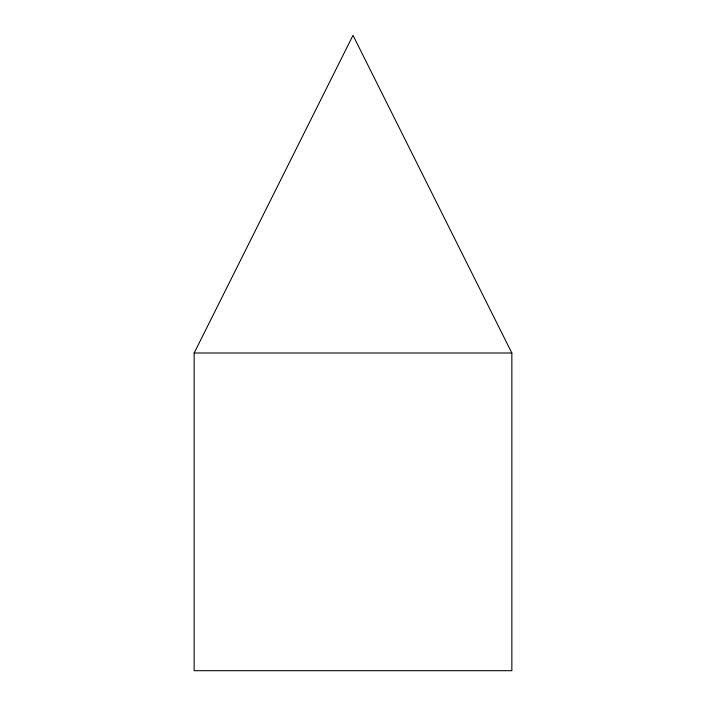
<?xml version="1.0" encoding="UTF-8"?>
<svg xmlns="http://www.w3.org/2000/svg" width="706" height="706" viewBox="0 0 706 706"><rect width="100%" height="100%" fill="white"/><g stroke="black" fill="none" stroke-linecap="round" stroke-linejoin="round"><path stroke-width="1.06" d="M194.15 353L353 35.3L511.85 353L511.85 670.7L194.15 670.7L194.15 353L511.85 353"/></g></svg>
